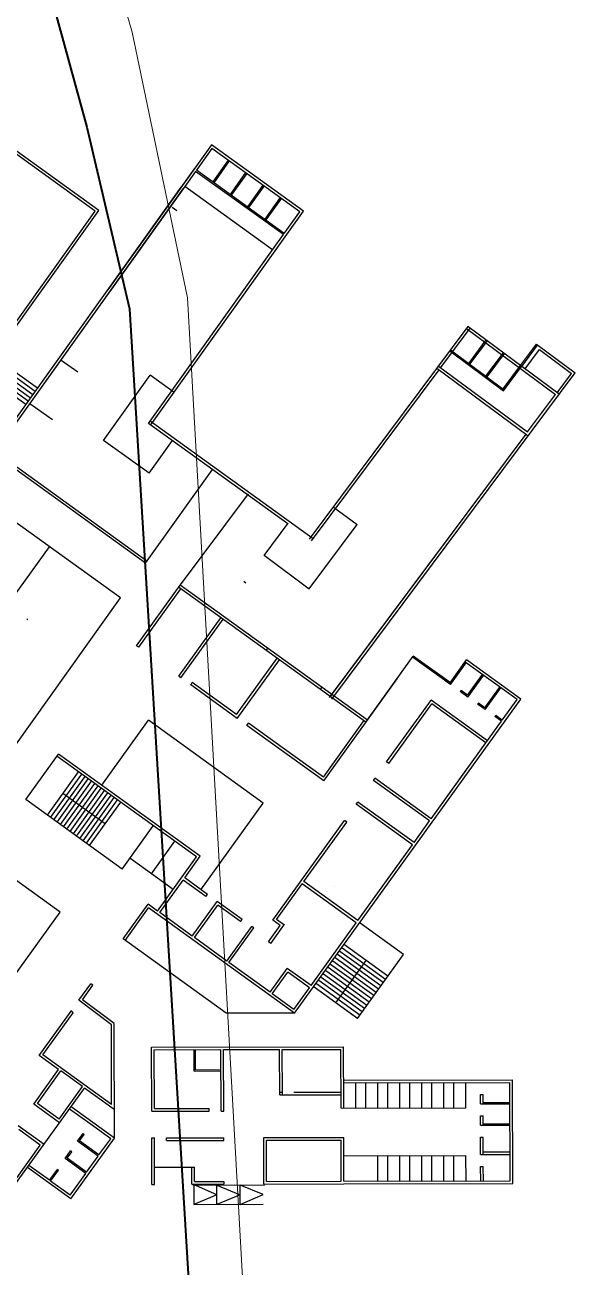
# Model space of a CAD drawing. Header units: metres. Extents: x 141303 to 146299, y 125960 to 127091.
# Drawn here: x 144924.3 to 144965.6, y 126045.4 to 126138.5 of the extents above; entities that cross this region are included whole.
import ezdxf

# ---------------------------------------------------------------- set-up
doc = ezdxf.new("R2010")
doc.units = ezdxf.units.M
doc.header["$MEASUREMENT"] = 0
doc.linetypes.add('ACAD_ISO04W100', pattern=[30, 24, -3, 0, -3])
for name, color, linetype, lineweight in [('NVMI_ROAD', 253, 'Continuous', 20), ('NVMI_SITEBOUNDARY', 255, 'ACAD_ISO04W100', 40), ('NVMI_WALL', 7, 'Continuous', 30)]:
    doc.layers.add(name, color=color, linetype=linetype, lineweight=lineweight)

msp = doc.modelspace()

# ---------------------------------------------------------------- linework, layer by layer
at = {"layer": 'NVMI_ROAD'}
msp.add_lwpolyline([(144897.23717, 126182.98609), (144897.06976, 126177.67956), (144900.61477, 126173.52586), (144913.36337, 126175.40903), (144917.60232, 126175.07618), (144919.40929, 126173.4711), (144923.55083, 126168.57793), (144925.14004, 126162.77974), (144932.3722, 126137.92921), (144936.52712, 126118.01351), (144942.98629, 126002.83713)], dxfattribs=at)
at = {"layer": 'NVMI_SITEBOUNDARY', "linetype": 'ByBlock'}
for p, q in [((144926.34599, 126140.38382), (144928.98875, 126130.81613)), ((144928.98875, 126130.81613), (144932.17978, 126117.20111)), ((144932.17978, 126117.20111), (144938.9248, 126006.58719))]:
    msp.add_line(p, q, dxfattribs=at)
at = {"layer": 'NVMI_WALL'}
for p, q in [((144929.88469, 126124.56751), (144923.2325, 126129.36224)), ((144938.31428, 126129.48109), (144930.54803, 126118.61733)), ((144938.36021, 126129.20144), (144937.19709, 126127.57442)), ((144945.21475, 126124.50739), (144938.31428, 126129.48109)), ((144944.93618, 126124.46164), (144938.36021, 126129.20144)), ((144929.60613, 126124.52175), (144923.27844, 126129.0826)), ((144939.58047, 126128.32911), (144938.41735, 126126.70208)), ((144939.66182, 126128.27095), (144938.4987, 126126.64393)), ((144937.03439, 126127.69073), (144930.54803, 126118.61733)), ((144937.13894, 126127.49306), (144936.32475, 126126.35415)), ((144943.71491, 126122.75326), (144937.13894, 126127.49306)), ((144943.77306, 126122.83461), (144937.19709, 126127.57442)), ((144940.88208, 126127.39862), (144939.71896, 126125.77159)), ((144940.96343, 126127.34046), (144939.80031, 126125.71344)), ((144921.84692, 126106.44584), (144936.04619, 126126.30839)), ((144936.32475, 126126.35415), (144930.71073, 126118.50102)), ((144942.90072, 126121.61434), (144936.32475, 126126.35415)), ((144942.18369, 126126.46813), (144941.02057, 126124.8411)), ((144942.26504, 126126.40997), (144941.10192, 126124.78294)), ((144922.00962, 126106.32953), (144936.20844, 126126.19144)), ((144943.4853, 126125.53763), (144942.32218, 126123.91061)), ((144943.56665, 126125.47948), (144942.40353, 126123.85245)), ((144918.5929, 126108.77207), (144929.88469, 126124.56751)), ((144919.60328, 126110.52934), (144929.60613, 126124.52175)), ((144933.77106, 126108.49948), (144945.21475, 126124.50739)), ((144935.10696, 126124.99455), (144935.09306, 126125.00457)), ((144935.72421, 126124.54966), (144935.38301, 126124.79559)), ((144943.77306, 126122.83461), (144944.93618, 126124.46164)), ((144942.90072, 126121.61434), (144943.71491, 126122.75326)), ((144943.88158, 126122.63313), (144943.87716, 126122.63632)), ((144943.94005, 126122.71425), (144943.93531, 126122.71767)), ((144922.12593, 126106.49223), (144933.17559, 126121.94897)), ((144932.30325, 126120.7287), (144932.29851, 126120.73211)), ((144932.30325, 126120.7287), (144932.29851, 126120.73211)), ((144933.60836, 126108.61579), (144942.90072, 126121.61434)), ((144933.60882, 126108.61643), (144942.78441, 126121.45164)), ((144932.24509, 126120.64735), (144932.24004, 126120.65099)), ((144931.3146, 126119.34573), (144931.30449, 126119.35301)), ((144931.37275, 126119.42708), (144931.36296, 126119.43414)), ((144930.3841, 126118.04411), (144930.36894, 126118.05503)), ((144930.44225, 126118.12546), (144930.42741, 126118.13616)), ((144924.39735, 126117.18193), (144924.37208, 126117.20014)), ((144924.51429, 126117.34417), (144924.48839, 126117.36284)), ((144945.67323, 126099.94887), (144957.5608, 126115.88022)), ((144955.50881, 126112.79578), (144957.72156, 126115.76124)), ((144957.42961, 126115.7285), (144964.11758, 126110.77853)), ((144957.54859, 126115.88925), (144964.39795, 126110.81984)), ((144957.61156, 126113.10562), (144958.92376, 126114.86418)), ((144957.69194, 126113.04613), (144959.00391, 126114.80438)), ((144961.49895, 126112.94254), (144962.69503, 126114.54549)), ((144961.57933, 126112.88304), (144962.77541, 126114.48599)), ((144962.69503, 126114.54549), (144965.58731, 126112.40482)), ((144925.10411, 126111.00214), (144921.87683, 126113.32829)), ((144925.27858, 126111.2462), (144922.05225, 126113.57166)), ((144928.29467, 126112.44674), (144927.0595, 126113.33702)), ((144956.1803, 126114.04053), (144960.20429, 126111.06225)), ((144956.23979, 126114.12091), (144960.2641, 126111.1424)), ((144958.89764, 126112.15375), (144960.20611, 126113.90733)), ((144958.97802, 126112.09426), (144960.28626, 126113.84752)), ((144961.83232, 126112.71033), (144962.90181, 126114.14362)), ((144962.90181, 126114.14362), (144965.3132, 126112.35888)), ((144924.40624, 126110.02593), (144921.17517, 126112.35481)), ((144924.58071, 126110.26998), (144921.35059, 126112.59818)), ((144924.75518, 126110.51404), (144921.526, 126112.84155)), ((144924.92965, 126110.75809), (144921.70142, 126113.08492)), ((144945.83399, 126099.82989), (144955.3892, 126112.63548)), ((144947.34435, 126087.96513), (144965.583, 126112.40801)), ((144955.22844, 126112.75447), (144962.06559, 126107.69408)), ((144955.34742, 126112.91523), (144962.02444, 126107.97336)), ((144960.18372, 126111.20189), (144961.48846, 126112.95047)), ((144960.20429, 126111.06225), (144961.56861, 126112.89067)), ((144964.23673, 126110.91622), (144965.3132, 126112.35888)), ((144930.24165, 126107.34534), (144933.73102, 126112.22641)), ((144935.51575, 126110.94002), (144933.73102, 126112.22641)), ((144956.71101, 126111.89872), (144956.7145, 126111.90341)), ((144956.79116, 126111.83892), (144956.79488, 126111.84391)), ((144957.99336, 126110.94187), (144958.00058, 126110.95154)), ((144958.07351, 126110.88206), (144958.08096, 126110.89205)), ((144962.02444, 126107.97336), (144964.11758, 126110.77853)), ((144926.40785, 126108.87596), (144924.72062, 126110.09208)), ((144959.27571, 126109.98501), (144959.28666, 126109.99968)), ((144959.35586, 126109.92521), (144959.36704, 126109.94018)), ((144933.36701, 126098.1434), (144918.44016, 126108.90232)), ((144945.94145, 126099.9739), (144933.72576, 126108.77867)), ((144960.55806, 126109.02815), (144960.57273, 126109.04781)), ((144960.63821, 126108.96835), (144960.65311, 126108.98832)), ((144944.03686, 126101.10014), (144933.60882, 126108.61643)), ((144947.18405, 126088.08474), (144961.90483, 126107.81307)), ((144933.65202, 126104.88722), (144930.24165, 126107.34534)), ((144933.64887, 126104.8895), (144935.39128, 126107.32687)), ((144933.48332, 126098.3061), (144922.12593, 126106.49223)), ((144933.36701, 126098.1434), (144938.39023, 126105.1701)), ((144926.26795, 126103.50628), (144926.26818, 126103.5066)), ((144935.93089, 126096.41355), (144941.09645, 126103.33628)), ((144947.30366, 126088.24503), (144958.66643, 126103.47306)), ((144947.46735, 126102.3533), (144949.23571, 126101.04448)), ((144931.50601, 126095.54016), (144922.93531, 126101.71772)), ((144930.5547, 126100.3997), (144930.56285, 126100.41111)), ((144942.27151, 126098.73427), (144944.06331, 126101.13558)), ((144945.64746, 126096.23563), (144949.23571, 126101.04448)), ((144923.02278, 126095.0118), (144926.17679, 126099.37404)), ((144931.77496, 126099.52737), (144931.77971, 126099.53402)), ((144931.85631, 126099.46921), (144931.86084, 126099.47555)), ((144932.99522, 126098.65503), (144932.99657, 126098.65693)), ((144942.26838, 126098.73659), (144945.64746, 126096.23563)), ((144940.90192, 126096.65701), (144940.73967, 126096.77396)), ((144932.70516, 126091.96393), (144935.97958, 126096.50685)), ((144932.86931, 126091.84963), (144936.02489, 126096.22766)), ((144949.89702, 126086.22896), (144935.86264, 126096.34461)), ((144950.01333, 126086.39166), (144935.97958, 126096.50685)), ((144920.60802, 126080.29559), (144931.50601, 126095.54016)), ((144924.565, 126093.9002), (144924.49197, 126093.95283)), ((144935.87524, 126089.68303), (144939.03082, 126094.06106)), ((144936.03749, 126089.56608), (144939.19307, 126093.94411)), ((144932.86931, 126091.84963), (144932.70706, 126091.96658)), ((144940.21061, 126086.80473), (144943.24925, 126091.02052)), ((144942.43297, 126091.60887), (144942.54928, 126091.77157)), ((144942.43297, 126091.60887), (144942.54928, 126091.77157)), ((144949.89702, 126086.22896), (144953.44615, 126091.19364)), ((144956.24628, 126089.05211), (144953.388, 126091.11229)), ((144956.30475, 126089.13323), (144953.44615, 126091.19364)), ((144940.25591, 126086.52554), (144943.41149, 126090.90357)), ((144956.22363, 126089.1917), (144957.45154, 126090.8953)), ((144956.24628, 126089.05211), (144957.41572, 126090.67458)), ((144961.22853, 126087.9264), (144957.3346, 126090.73305)), ((144961.50772, 126087.9717), (144957.45154, 126090.8953)), ((144936.03749, 126089.56608), (144935.87524, 126089.68303)), ((144936.7676, 126089.03984), (144936.88454, 126089.20208)), ((144940.21061, 126086.80473), (144936.88454, 126089.20208)), ((144946.74144, 126081.85093), (144952.23589, 126089.4739)), ((144956.24628, 126089.05211), (144955.84066, 126089.34447)), ((144956.30475, 126089.13323), (144955.89913, 126089.42559)), ((144957.52161, 126088.25615), (144958.63257, 126089.7975)), ((144957.54426, 126088.11656), (144958.7137, 126089.73903)), ((144940.25591, 126086.52554), (144936.7676, 126089.03984)), ((144946.48918, 126088.68525), (144946.60549, 126088.84795)), ((144946.48918, 126088.68525), (144946.60549, 126088.84795)), ((144956.97639, 126088.52586), (144957.03486, 126088.60699)), ((144957.54426, 126088.11656), (144956.97639, 126088.52586)), ((144957.54426, 126088.11656), (144956.97639, 126088.52586)), ((144957.52161, 126088.25615), (144957.03486, 126088.60699)), ((144957.52161, 126088.25615), (144957.03486, 126088.60699)), ((144958.81958, 126087.3206), (144959.93055, 126088.86195)), ((144958.84223, 126087.18101), (144960.01167, 126088.80348)), ((144944.54923, 126064.44362), (144961.50772, 126087.9717)), ((144951.45364, 126083.25795), (144954.61113, 126087.63862)), ((144951.61589, 126083.14101), (144954.83185, 126087.6028)), ((144954.61113, 126087.63862), (144954.79142, 126087.88876)), ((144954.61113, 126087.63862), (144954.79142, 126087.88876)), ((144959.00497, 126084.84145), (144954.78655, 126087.88199)), ((144958.88803, 126084.67921), (144954.83185, 126087.6028)), ((144958.27437, 126087.59031), (144958.33284, 126087.67143)), ((144958.84223, 126087.18101), (144958.27437, 126087.59031)), ((144958.84223, 126087.18101), (144958.27437, 126087.59031)), ((144958.81958, 126087.3206), (144958.33284, 126087.67143)), ((144958.81958, 126087.3206), (144958.33284, 126087.67143)), ((144960.11756, 126086.38505), (144961.22853, 126087.9264)), ((144930.1029, 126081.5127), (144933.61122, 126086.38011)), ((144942.21032, 126080.18209), (144933.61122, 126086.38011)), ((144946.71255, 126082.11829), (144949.73477, 126086.34591)), ((144958.88803, 126084.67921), (144960.05909, 126086.30393)), ((144959.57235, 126086.65476), (144959.63082, 126086.73588)), ((144960.05909, 126086.30393), (144959.57235, 126086.65476)), ((144960.05909, 126086.30393), (144959.57235, 126086.65476)), ((144960.11756, 126086.38505), (144959.63082, 126086.73588)), ((144940.98603, 126085.9993), (144941.10297, 126086.16154)), ((144946.74144, 126081.85093), (144940.98603, 126085.9993)), ((144943.6178, 126084.34891), (144941.10297, 126086.16154)), ((144951.45364, 126083.25795), (144953.50016, 126086.09727)), ((144951.45364, 126083.25795), (144953.50016, 126086.09727)), ((144948.57417, 126084.72108), (144948.57292, 126084.72198)), ((144954.79499, 126079.00056), (144958.88803, 126084.67921)), ((144954.79499, 126079.00056), (144958.88803, 126084.67921)), ((144926.9757, 126072.00786), (144910.94549, 126083.56205)), ((144924.40169, 126080.44375), (144926.85751, 126083.85094)), ((144924.40214, 126080.44439), (144926.85796, 126083.85158)), ((144937.20593, 126076.14647), (144926.74102, 126083.68933)), ((144937.48512, 126076.19177), (144926.85796, 126083.85158)), ((144946.71255, 126082.11829), (144943.6178, 126084.34891)), ((144951.61589, 126083.14101), (144951.45364, 126083.25795)), ((144954.79499, 126079.00056), (144957.60164, 126082.89449)), ((144954.79499, 126079.00056), (144957.60164, 126082.89449)), ((144926.02461, 126079.27495), (144928.36349, 126082.51989)), ((144926.26798, 126079.09953), (144928.60686, 126082.34448)), ((144926.51135, 126078.92412), (144928.85023, 126082.16906)), ((144926.75472, 126078.7487), (144929.0936, 126081.99364)), ((144926.75472, 126078.7487), (144929.0936, 126081.99364)), ((144926.99809, 126078.57329), (144929.33697, 126081.81823)), ((144926.99809, 126078.57329), (144929.33697, 126081.81823)), ((144927.24147, 126078.39787), (144929.58034, 126081.64281)), ((144927.24147, 126078.39787), (144929.58034, 126081.64281)), ((144950.45962, 126081.87885), (144950.57657, 126082.0411)), ((144950.45962, 126081.87885), (144950.57657, 126082.0411)), ((144950.45962, 126081.87885), (144950.57657, 126082.0411)), ((144954.67805, 126078.83831), (144950.45962, 126081.87885)), ((144954.79499, 126079.00056), (144950.57657, 126082.0411)), ((144930.35787, 126078.61701), (144927.19405, 126080.89742)), ((144927.48484, 126078.22245), (144929.82371, 126081.4674)), ((144927.72821, 126078.04704), (144930.06708, 126081.29198)), ((144927.97158, 126077.87162), (144930.31046, 126081.11656)), ((144928.21495, 126077.69621), (144930.55383, 126080.94115)), ((144928.45832, 126077.52079), (144930.7972, 126080.76573)), ((144931.62214, 126075.24038), (144924.40214, 126080.44439)), ((144928.70169, 126077.34537), (144931.04057, 126080.59032)), ((144928.94506, 126077.16996), (144931.28394, 126080.4149)), ((144929.18843, 126076.99454), (144931.52731, 126080.23949)), ((144937.53256, 126073.6922), (144942.21032, 126080.18209)), ((144949.17324, 126080.09413), (144949.29018, 126080.25638)), ((144949.17324, 126080.09413), (144949.29018, 126080.25638)), ((144949.17324, 126080.09413), (144949.29018, 126080.25638)), ((144953.39166, 126077.05359), (144949.17324, 126080.09413)), ((144953.50861, 126077.21584), (144949.29018, 126080.25638)), ((144942.91674, 126071.41391), (144948.29616, 126078.87728)), ((144942.91674, 126071.41391), (144948.29616, 126078.87728)), ((144942.91674, 126071.41391), (144948.29616, 126078.87728)), ((144948.45841, 126078.76033), (144948.29616, 126078.87728)), ((144931.62214, 126075.24038), (144933.96102, 126078.48533)), ((144945.24245, 126074.29854), (144948.45841, 126078.76033)), ((144953.50861, 126077.21584), (144954.67805, 126078.83831)), ((144953.50861, 126077.21584), (144954.67805, 126078.83831)), ((144953.50861, 126077.21584), (144954.67805, 126078.83831)), ((144926.9757, 126072.00786), (144918.86334, 126077.85505)), ((144926.9757, 126072.00786), (144918.86334, 126077.85505)), ((144926.9757, 126072.00786), (144918.86334, 126077.85505)), ((144933.8293, 126074.8822), (144935.58346, 126077.31591)), ((144949.29863, 126071.37494), (144953.39166, 126077.05359)), ((144949.29863, 126071.37494), (144953.39166, 126077.05359)), ((144949.29863, 126071.37494), (144953.39166, 126077.05359)), ((144934.28233, 126072.09029), (144937.20593, 126076.14647)), ((144936.31568, 126074.5693), (144937.48512, 126076.19177)), ((144935.45177, 126073.71276), (144932.20686, 126076.05162)), ((144934.44458, 126071.97335), (144936.19874, 126074.40706)), ((144935.45177, 126073.71276), (144934.73853, 126074.22685)), ((144937.90236, 126073.17912), (144936.19874, 126074.40706)), ((144938.01931, 126073.34137), (144936.31568, 126074.5693)), ((144949.29863, 126071.37494), (144945.24245, 126074.29854)), ((144937.90236, 126073.17912), (144938.01931, 126073.34137)), ((144943.19593, 126071.45921), (144945.12551, 126074.13629)), ((144949.18169, 126071.21269), (144945.12551, 126074.13629)), ((144947.54332, 126073.95459), (144947.55046, 126073.95461)), ((144931.69799, 126070.00842), (144933.56909, 126072.60438)), ((144934.28233, 126072.09029), (144933.56909, 126072.60438)), ((144936.87832, 126070.21917), (144938.74942, 126072.81512)), ((144937.04056, 126070.10223), (144938.79472, 126072.53593)), ((144940.61526, 126071.47027), (144938.74942, 126072.81512)), ((144940.49832, 126071.30802), (144938.79472, 126072.53593)), ((144918.20491, 126059.83932), (144926.9757, 126072.00786)), ((144931.86024, 126069.89148), (144933.6144, 126072.32519)), ((144944.54923, 126064.44362), (144933.6144, 126072.32519)), ((144936.87832, 126070.21917), (144934.44458, 126071.97335)), ((144940.49832, 126071.30802), (144940.61526, 126071.47027)), ((144943.48461, 126071.00461), (144942.91674, 126071.41391)), ((144943.79673, 126071.02617), (144943.19593, 126071.45921)), ((144939.47427, 126068.34807), (144941.34537, 126070.94402)), ((144939.63652, 126068.23112), (144941.50762, 126070.82708)), ((144941.50762, 126070.82708), (144941.34537, 126070.94402)), ((144942.60753, 126069.78775), (144943.48461, 126071.00461)), ((144942.76978, 126069.67081), (144943.75774, 126071.0415)), ((144945.79031, 126066.50753), (144949.18169, 126071.21269)), ((144945.79031, 126066.50753), (144949.18169, 126071.21269)), ((144945.79031, 126066.50753), (144949.18169, 126071.21269)), ((144952.71291, 126068.83858), (144949.46797, 126071.17745)), ((144939.43392, 126064.43255), (144931.69799, 126070.00842)), ((144939.47427, 126068.34807), (144937.04056, 126070.10223)), ((144942.76978, 126069.67081), (144942.60753, 126069.78775)), ((144951.54347, 126067.2161), (144948.29853, 126069.55498)), ((144951.01722, 126066.48599), (144947.77228, 126068.82487)), ((144951.19264, 126066.72936), (144947.9477, 126069.06824)), ((144951.36805, 126066.97273), (144948.12311, 126069.31161)), ((144949.26306, 126064.05229), (144952.71291, 126068.83858)), ((144942.71921, 126066.00919), (144939.63652, 126068.23112)), ((144942.71921, 126066.00919), (144944.00559, 126067.79391)), ((144945.79031, 126066.50753), (144944.00559, 126067.79391)), ((144950.31556, 126065.51251), (144947.07062, 126067.85139)), ((144950.49098, 126065.75588), (144947.24603, 126068.09476)), ((144950.66639, 126065.99925), (144947.42145, 126068.33813)), ((144950.84181, 126066.24262), (144947.59686, 126068.5815)), ((144947.64059, 126065.22172), (144949.921, 126068.38554)), ((144942.88146, 126065.89225), (144944.0509, 126067.51472)), ((144945.67337, 126066.34528), (144944.0509, 126067.51472)), ((144949.6139, 126064.53903), (144946.36895, 126066.8779)), ((144949.78931, 126064.7824), (144946.54437, 126067.12128)), ((144949.96473, 126065.02577), (144946.71979, 126067.36465)), ((144950.14014, 126065.26914), (144946.8952, 126067.60802)), ((144928.38051, 126065.40577), (144929.27772, 126066.65055)), ((144928.65764, 126065.44821), (144929.43997, 126066.53361)), ((144929.43997, 126066.53361), (144929.27772, 126066.65055)), ((144944.50393, 126064.72281), (144942.88146, 126065.89225)), ((144944.50393, 126064.72281), (144945.67337, 126066.34528)), ((144944.50393, 126064.72281), (144945.67337, 126066.34528)), ((144944.50393, 126064.72281), (144945.67337, 126066.34528)), ((144949.26306, 126064.05229), (144946.01812, 126066.39116)), ((144949.43848, 126064.29566), (144946.19354, 126066.63453)), ((144949.30194, 126064.02735), (144946.37928, 126066.13394)), ((144930.82872, 126063.57407), (144928.38051, 126065.40577)), ((144931.0285, 126063.67438), (144928.65764, 126065.44821)), ((144925.40789, 126061.28158), (144927.7957, 126064.59441)), ((144925.68709, 126061.32689), (144927.95586, 126064.47457)), ((144927.95586, 126064.47457), (144927.78144, 126064.60507)), ((144929.73016, 126064.74875), (144929.72355, 126064.75351)), ((144944.54923, 126064.44362), (144939.43392, 126064.43255)), ((144930.84162, 126057.61162), (144930.82872, 126063.57407)), ((144931.04709, 126055.08155), (144931.0285, 126063.67438)), ((144926.86812, 126060.22909), (144925.40789, 126061.28158)), ((144930.84162, 126057.61162), (144925.68709, 126061.32689)), ((144933.83235, 126061.90044), (144948.23231, 126061.9316)), ((144933.83235, 126061.90044), (144948.23231, 126061.9316)), ((144933.84273, 126057.10045), (144933.83235, 126061.90044)), ((144934.03278, 126061.70088), (144939.03277, 126061.71169)), ((144934.0423, 126057.30089), (144934.03278, 126061.70088)), ((144937.03623, 126060.10737), (144937.03277, 126061.70737)), ((144937.13602, 126060.20759), (144937.13277, 126061.70758)), ((144939.04272, 126057.11171), (144939.03277, 126061.71169)), ((144939.23277, 126061.71213), (144943.43276, 126061.72121)), ((144939.24272, 126057.11214), (144939.23277, 126061.71213)), ((144943.44011, 126058.32122), (144943.43276, 126061.72121)), ((144943.63276, 126061.72165), (144948.03275, 126061.73117)), ((144943.64011, 126058.32166), (144943.63276, 126061.72165)), ((144948.04227, 126057.33118), (144948.03275, 126061.73117)), ((144948.24227, 126057.33161), (144948.23231, 126061.9316)), ((144924.99702, 126057.63313), (144926.86812, 126060.22909)), ((144925.27621, 126057.67844), (144927.03037, 126060.11214)), ((144928.65284, 126058.94271), (144927.03037, 126060.11214)), ((144937.03602, 126060.20737), (144939.03601, 126060.2117)), ((144937.03623, 126060.10737), (144939.03623, 126060.1117)), ((144948.23772, 126059.43161), (144960.88769, 126059.45897)), ((144960.90453, 126051.6777), (144960.88769, 126059.45897)), ((144926.89868, 126056.509), (144928.65284, 126058.94271)), ((144926.94398, 126056.22981), (144928.81508, 126058.82576)), ((144931.04247, 126057.22032), (144928.81508, 126058.82576)), ((144943.43968, 126058.52122), (144943.6649, 126058.52171)), ((144944.50359, 126058.52352), (144948.03967, 126058.53117)), ((144948.23815, 126059.23161), (144960.68813, 126059.25854)), ((144949.14226, 126057.33356), (144949.13815, 126059.23355)), ((144949.89226, 126057.33518), (144949.88815, 126059.23518)), ((144950.79226, 126057.33713), (144950.78815, 126059.23712)), ((144951.54226, 126057.33875), (144951.53815, 126059.23875)), ((144952.44226, 126057.3407), (144952.43814, 126059.24069)), ((144953.19225, 126057.34232), (144953.18814, 126059.24232)), ((144954.09225, 126057.34427), (144954.08814, 126059.24426)), ((144954.84225, 126057.34589), (144954.83814, 126059.24589)), ((144955.74225, 126057.34784), (144955.73814, 126059.24783)), ((144956.49225, 126057.34946), (144956.48814, 126059.24946)), ((144957.39224, 126057.35141), (144957.38813, 126059.2514)), ((144960.7041, 126051.87726), (144960.68813, 126059.25854)), ((144926.94398, 126056.22981), (144924.99702, 126057.63313)), ((144926.89868, 126056.509), (144925.27621, 126057.67844)), ((144943.44011, 126058.32122), (144948.0401, 126058.33117)), ((144958.49008, 126058.35378), (144958.69008, 126058.35422)), ((144958.49159, 126057.65379), (144958.49008, 126058.35378)), ((144958.49159, 126057.65379), (144960.69159, 126057.65855)), ((144958.69159, 126057.65422), (144958.69008, 126058.35422)), ((144958.69138, 126057.75422), (144960.69137, 126057.75855)), ((144929.22655, 126056.14721), (144927.68521, 126057.25818)), ((144931.04709, 126055.08155), (144927.80215, 126057.42042)), ((144933.84273, 126057.10045), (144938.14272, 126057.10976)), ((144934.0423, 126057.30089), (144938.14229, 126057.30976)), ((144938.14272, 126057.10976), (144938.14229, 126057.30976)), ((144939.04272, 126057.11171), (144939.24272, 126057.11214)), ((144948.04227, 126057.33118), (144957.39224, 126057.35141)), ((144958.49354, 126056.75379), (144958.69354, 126056.75422)), ((144958.49505, 126056.05379), (144958.49354, 126056.75379)), ((144958.69505, 126056.05422), (144958.69354, 126056.75422)), ((144923.06669, 126050.85047), (144926.94398, 126056.22981)), ((144925.77454, 126054.60734), (144923.82758, 126056.01066)), ((144925.49535, 126054.56203), (144923.87288, 126055.73147)), ((144930.7679, 126055.03624), (144929.22655, 126056.14721)), ((144958.49505, 126056.05379), (144960.69505, 126056.05855)), ((144958.69484, 126056.15422), (144960.69483, 126056.15855)), ((144927.77267, 126050.53863), (144931.04709, 126055.08155)), ((144928.291, 126054.84923), (144928.70031, 126055.4171)), ((144929.83235, 126053.73827), (144928.291, 126054.84923)), ((144928.4306, 126054.87189), (144928.78143, 126055.35863)), ((144929.89082, 126053.81939), (144928.4306, 126054.87189)), ((144928.78143, 126055.35863), (144928.70031, 126055.4171)), ((144929.89082, 126053.81939), (144930.7679, 126055.03624)), ((144933.84706, 126055.10046), (144934.04706, 126055.10089)), ((144933.85459, 126051.61972), (144933.84706, 126055.10046)), ((144934.05459, 126051.62015), (144934.04706, 126055.10089)), ((144934.94706, 126055.10284), (144939.24705, 126055.11214)), ((144934.94749, 126054.90284), (144934.94706, 126055.10284)), ((144934.94749, 126054.90284), (144939.24748, 126054.91214)), ((144934.94749, 126054.90284), (144936.84748, 126054.90695)), ((144939.24658, 126054.91411), (144939.24615, 126055.11214)), ((144942.24704, 126055.11863), (144948.24703, 126055.13162)), ((144942.25457, 126051.63789), (144942.24704, 126055.11863)), ((144942.44747, 126054.91907), (144948.04746, 126054.93118)), ((144942.45414, 126051.83832), (144942.44747, 126054.91907)), ((144948.05412, 126051.85044), (144948.04746, 126054.93118)), ((144948.25412, 126051.85033), (144948.24703, 126055.13162)), ((144958.497, 126055.15379), (144958.697, 126055.15422)), ((144958.49981, 126053.8538), (144958.497, 126055.15379)), ((144958.69981, 126053.85423), (144958.697, 126055.15422)), ((144923.75187, 126052.14314), (144925.49535, 126054.56203)), ((144927.35545, 126053.55126), (144927.76476, 126054.11912)), ((144927.49505, 126053.57391), (144927.84588, 126054.06065)), ((144927.84588, 126054.06065), (144927.76476, 126054.11912)), ((144928.95527, 126052.52141), (144929.83235, 126053.73827)), ((144948.25001, 126053.75032), (144957.39999, 126053.77012)), ((144950.80412, 126051.85584), (144950.80001, 126053.75584)), ((144951.55412, 126051.85747), (144951.55001, 126053.75746)), ((144952.45411, 126051.85941), (144952.45, 126053.75941)), ((144953.20411, 126051.86104), (144953.2, 126053.76103)), ((144954.10411, 126051.86298), (144954.1, 126053.76298)), ((144954.85411, 126051.86461), (144954.85, 126053.7646)), ((144955.75411, 126051.86655), (144955.75, 126053.76655)), ((144956.50411, 126051.86818), (144956.49999, 126053.76817)), ((144957.40414, 126051.85142), (144957.39999, 126053.77012)), ((144958.49981, 126053.8538), (144960.69981, 126053.85855)), ((144958.69938, 126054.05423), (144960.69938, 126054.05855)), ((144927.77267, 126050.53863), (144924.52772, 126052.87751)), ((144926.18601, 126051.92879), (144924.64467, 126053.03975)), ((144928.8968, 126052.44029), (144927.35545, 126053.55126)), ((144928.95527, 126052.52141), (144927.49505, 126053.57391)), ((144934.05182, 126052.9009), (144937.05181, 126052.90739)), ((144936.85458, 126051.62621), (144936.85181, 126052.90696)), ((144937.05415, 126051.82664), (144937.05181, 126052.90739)), ((144958.50176, 126052.9538), (144958.70176, 126052.95423)), ((144958.50414, 126051.8538), (144958.50176, 126052.9538)), ((144958.70414, 126051.85423), (144958.70176, 126052.95423)), ((144926.18601, 126051.92879), (144926.77073, 126052.74002)), ((144926.26714, 126051.87031), (144926.85186, 126052.68155)), ((144927.72736, 126050.81782), (144926.26714, 126051.87031)), ((144926.85186, 126052.68155), (144926.77073, 126052.74002)), ((144927.72736, 126050.81782), (144928.8968, 126052.44029)), ((144948.25412, 126051.85033), (144960.7041, 126051.87726)), ((144933.85459, 126051.61972), (144934.05459, 126051.62015)), ((144936.85458, 126051.62621), (144939.25458, 126051.6314)), ((144936.93218, 126051.58767), (144942.29781, 126051.57167)), ((144938.7356, 126050.83379), (144936.97524, 126051.60796)), ((144937.00328, 126051.56411), (144937.0048, 126050.12784)), ((144937.05415, 126051.82664), (144939.25414, 126051.8314)), ((144938.73681, 126050.12066), (144938.73529, 126051.56785)), ((144938.73529, 126051.56785), (144940.47268, 126050.84609)), ((144939.25236, 126051.83572), (144939.2528, 126051.6314)), ((144940.47344, 126050.12249), (144940.47192, 126051.56968)), ((144942.20931, 126050.84791), (144940.47192, 126051.56968)), ((144942.25457, 126051.63789), (144948.25456, 126051.65087)), ((144942.45414, 126051.83832), (144948.05412, 126051.85044)), ((144948.25456, 126051.65033), (144960.90453, 126051.6777)), ((144938.73605, 126050.84426), (144937.00018, 126050.11884)), ((144937.00018, 126050.11884), (144942.21007, 126050.12432)), ((144940.47268, 126050.84609), (144938.73681, 126050.12066)), ((144940.47344, 126050.12249), (144942.20931, 126050.84791))]:
    msp.add_line(p, q, dxfattribs=at)

doc.saveas('drawing.dxf')
